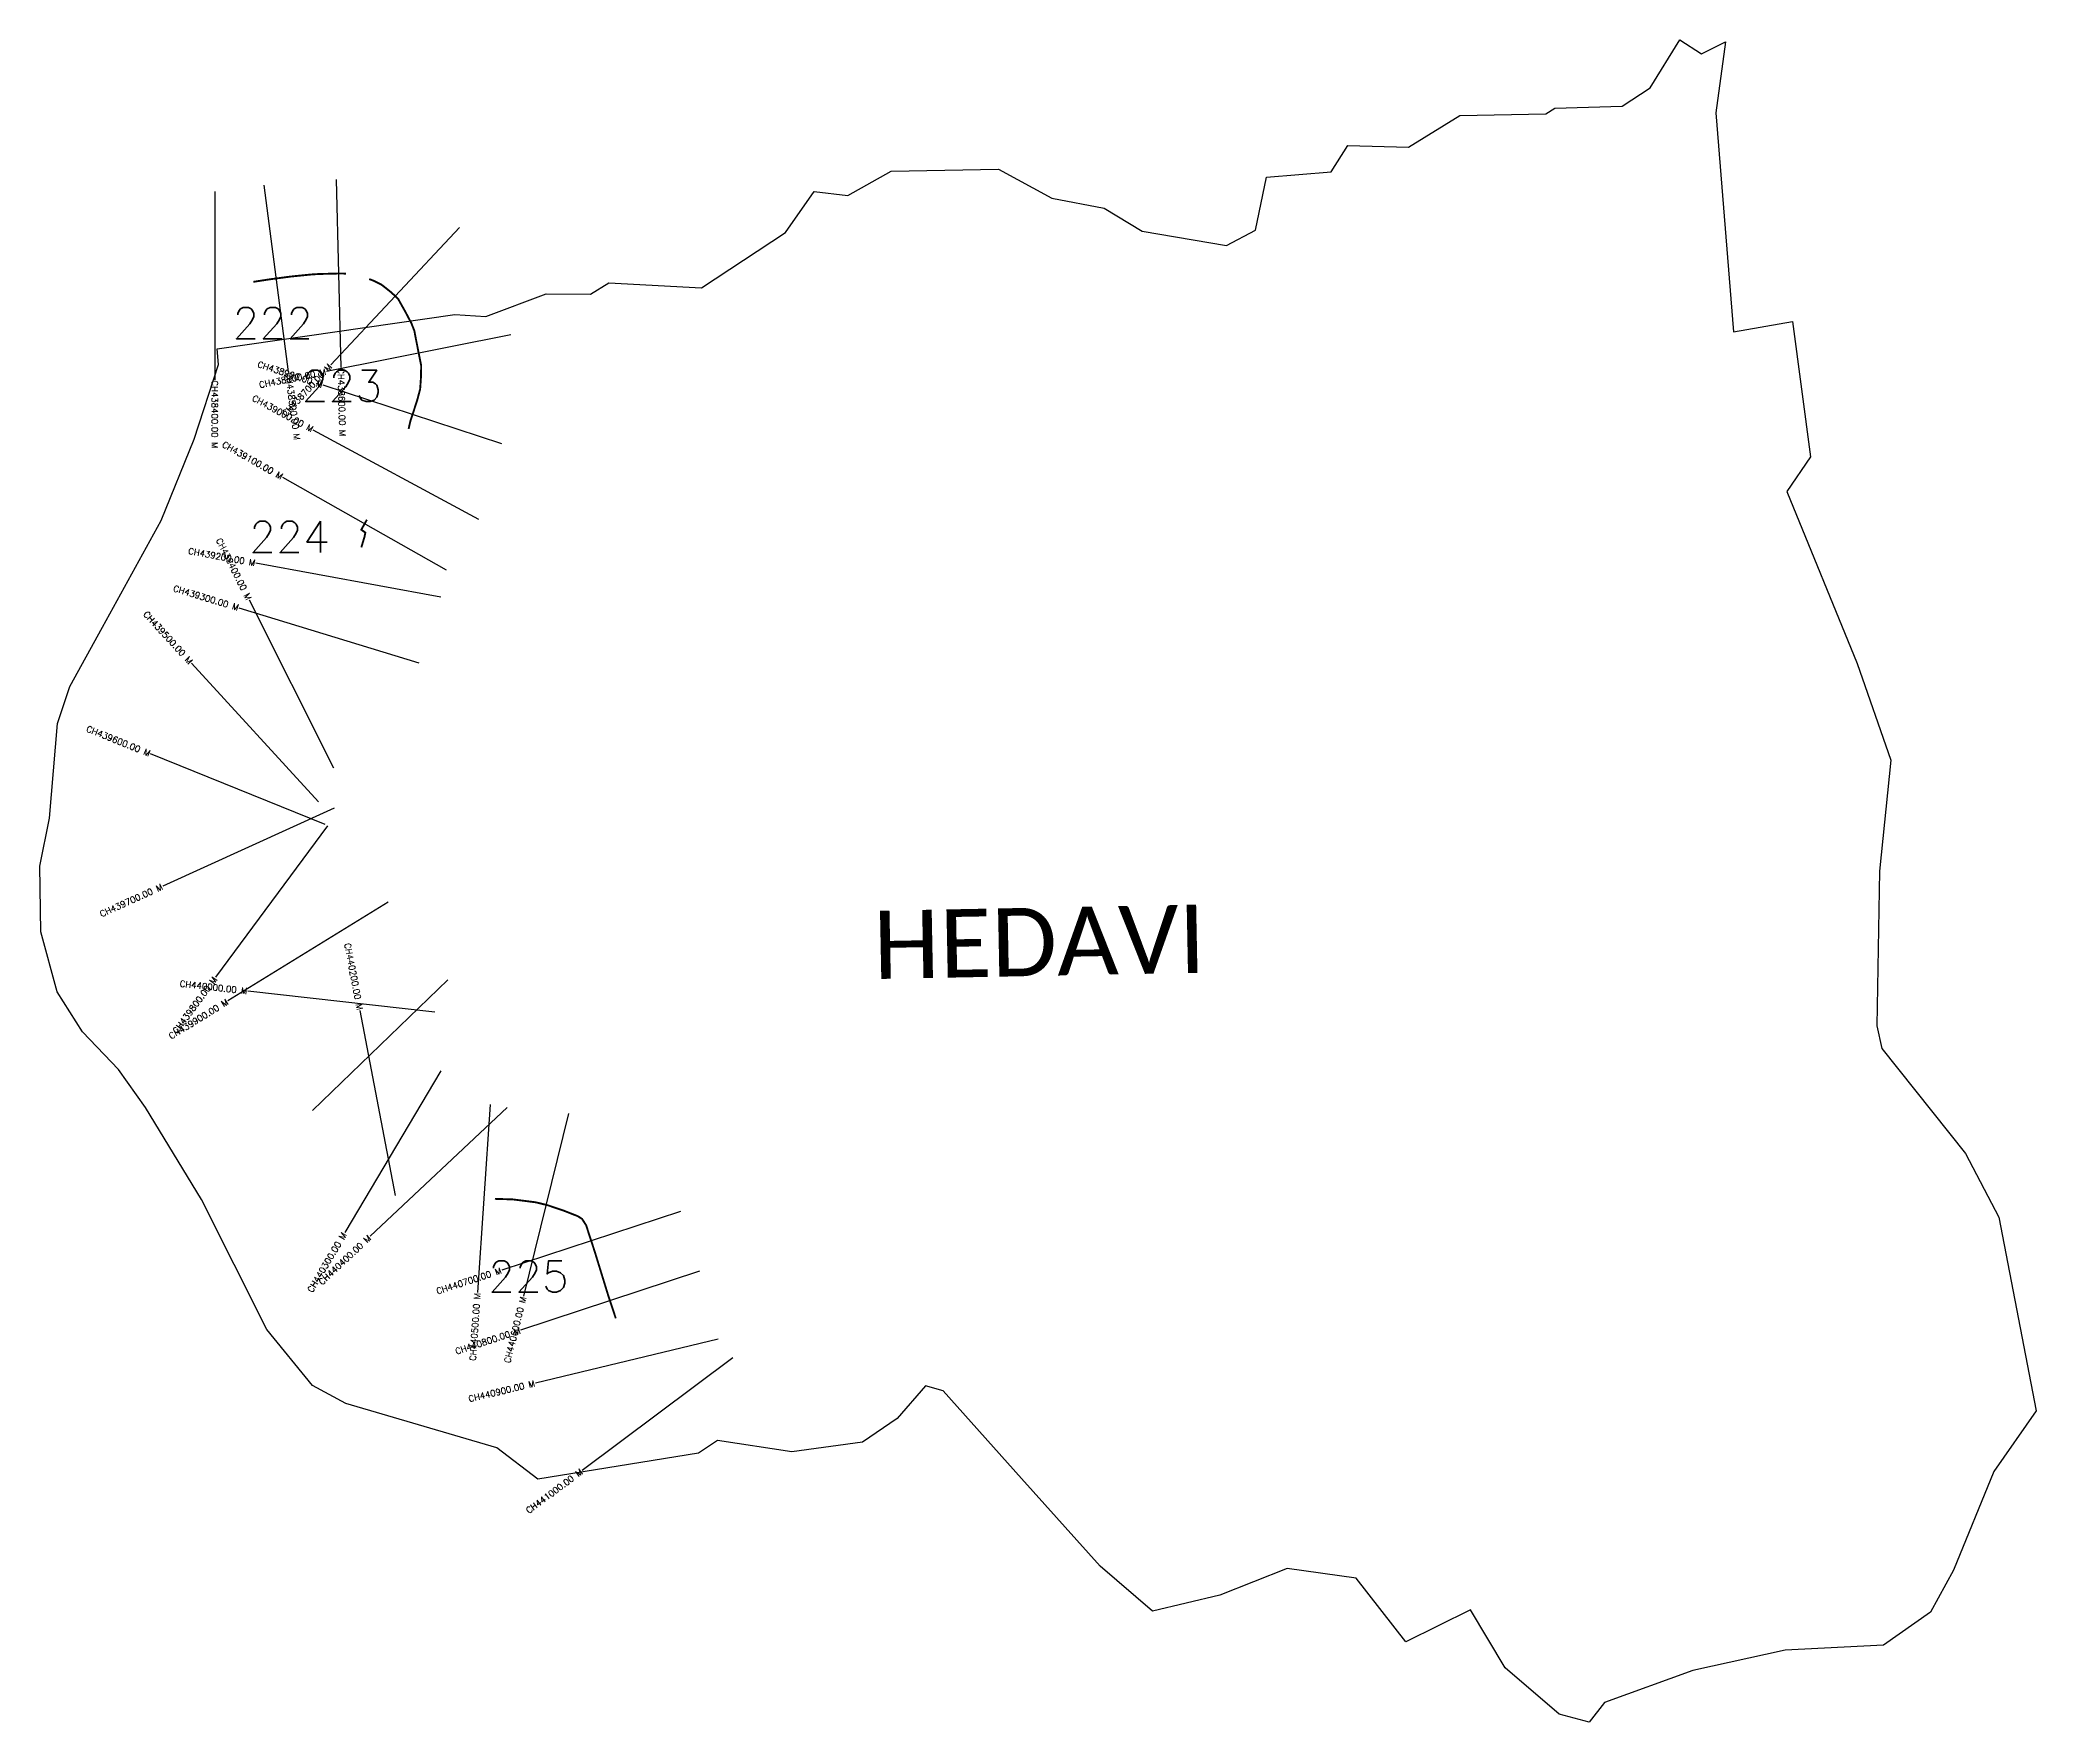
# Model space of a CAD drawing. Header units: metres. Extents: x 309946 to 313129, y 1919170 to 1921850.
import ezdxf
from ezdxf.enums import TextEntityAlignment as Align

# ---------------------------------------------------------------- set-up
doc = ezdxf.new("R2010")
doc.units = ezdxf.units.M
for name, color, linetype in [('ARTIFICIALLY PROTECTED', 4, 'Continuous'), ('CS', 134, 'Continuous'), ('CSMark', 6, 'Continuous'), ('VILLAGE NAME', 250, 'Continuous')]:
    doc.layers.add(name, color=color, linetype=linetype)
doc.styles.get("Standard").update_dxf_attribs({"font": 'simplex.shx'})

msp = doc.modelspace()

# ---------------------------------------------------------------- linework, layer by layer
at = {"color": 6, "flags": 128}
msp.add_lwpolyline([(310228.9, 1921357.9), (310607.4, 1921413), (310656.9, 1921409.6), (310753.4, 1921445.6), (310823.7, 1921445.1), (310853.3, 1921463.4), (311000.8, 1921455.2), (311135, 1921543.3), (311180.5, 1921608.7), (311234, 1921602.4), (311303.4, 1921641.5), (311474.4, 1921644.5), (311559.7, 1921598.5), (311643.1, 1921582.4), (311703.6, 1921545.8), (311838.2, 1921522.8), (311884.1, 1921547.2), (311902, 1921631.7), (312004.8, 1921640.2), (312031.4, 1921682.1), (312128.2, 1921679.6), (312209.9, 1921729.8), (312347.1, 1921732.7), (312361.6, 1921741.8), (312469, 1921745.1), (312513.7, 1921774.2), (312560.9, 1921850.4), (312595.1, 1921828.1), (312633.8, 1921847.3), (312618.1, 1921734.1), (312646.4, 1921385.1), (312740.7, 1921401.6), (312768.9, 1921186), (312731.4, 1921130.9), (312843.3, 1920856.7), (312897.2, 1920702.7), (312879.2, 1920525.8), (312874.7, 1920279.4), (312882.8, 1920243.1), (313016.4, 1920075.9), (313069.4, 1919974.1), (313128.8, 1919665.3), (313061.3, 1919568.9), (312997.4, 1919411.5), (312960.7, 1919344.5), (312885.6, 1919292.3), (312728.6, 1919284), (312581.6, 1919251.8), (312440.7, 1919200.6), (312416.1, 1919169.5), (312368.5, 1919182.2), (312282.3, 1919256.2), (312226.8, 1919348.4), (312124, 1919297.6), (312044.6, 1919398.8), (311934.6, 1919414.4), (311827.3, 1919372), (311719.8, 1919346.1), (311636.3, 1919417.9), (311511.2, 1919557.7), (311386.2, 1919697.5), (311358.1, 1919705.5), (311313, 1919653.3), (311257.4, 1919615.5), (311144.7, 1919600), (311026.5, 1919618.2), (310996, 1919598.2), (310740, 1919556.8), (310674.5, 1919606.5), (310433.6, 1919677), (310380.8, 1919706), (310307.6, 1919795.3), (310203.5, 1920002.2), (310114.4, 1920148.9), (310071.3, 1920209.7), (310013.7, 1920269.4), (309973.7, 1920333.4), (309947.7, 1920429), (309946, 1920533.6), (309961.2, 1920610.1), (309973.8, 1920761.2), (309993.8, 1920819.8), (310045.8, 1920914.4), (310139.5, 1921084.7), (310191.9, 1921214.1), (310230.9, 1921333.3), (310228.9, 1921357.9)], dxfattribs=at)
at = {"layer": 'ARTIFICIALLY PROTECTED', "const_width": 3, "flags": 128}
for points in [[(310286.3, 1921464.9), (310313.1, 1921469), (310345.7, 1921473.3), (310378.4, 1921476.6), (310390.8, 1921477.4), (310426.7, 1921478.3), (310434.1, 1921477.9)], [(310467.4, 1921085.8), (310458.4, 1921069.8), (310465, 1921065.3), (310463.4, 1921057.9), (310458.5, 1921041.7)], [(310671.4, 1920003.4), (310700.2, 1920002.5), (310736.7, 1919997.9), (310755.8, 1919993.2), (310780.7, 1919984.8), (310803.6, 1919975.8), (310810.4, 1919971.5), (310816.9, 1919961.4), (310830.5, 1919919.8), (310851.8, 1919850.6), (310864.2, 1919813)]]:
    msp.add_lwpolyline(points, dxfattribs=at)
at = {"layer": 'ARTIFICIALLY PROTECTED', "flags": 128}
msp.add_lwpolyline([(310471, 1921469.3, 3, 3, 0), (310477.6, 1921466.9, 3, 3, 0), (310490.7, 1921460.4, 3, 3, 0), (310506, 1921448.3, 3, 3, 0), (310517.1, 1921437.9, 3, 3, 0), (310529.5, 1921415.7, 3, 3, 0), (310530.1, 1921414.5, 3, 3, 0), (310538.5, 1921398.5, 3, 3, 0), (310543.1, 1921386.7, 3, 3, 0), (310545.2, 1921375.4, 3, 3, 0), (310550.6, 1921348.3, 3, 3, 0), (310553.9, 1921331.7, 3, 3, 0), (310553.7, 1921314.3, 3, 3, 0), (310552.3, 1921293.9, 3, 3, 0), (310547.5, 1921276, 3, 3, 0), (310536.6, 1921242.5, 3, 3, 0), (310533.9, 1921230.5, 0, 0, 0)], format="xyseb", dxfattribs=at)
at = {"layer": 'CS'}
for p, q in [((310224.8, 1921608.9), (310224.9, 1921308.9)), ((310303, 1921618.9), (310342, 1921321.5)), ((310418.3, 1921628.1), (310425.9, 1921328.2)), ((310614.9, 1921551.7), (310409.8, 1921332.8)), ((310697.1, 1921380.7), (310402.9, 1921321.9)), ((310682.7, 1921206.9), (310397.6, 1921300.1)), ((310645.7, 1921086), (310381.9, 1921228.7)), ((310594.3, 1921005.5), (310333.2, 1921153.2)), ((310585.5, 1920962.5), (310290.4, 1921016.5)), ((310550.7, 1920857.4), (310263.8, 1920945)), ((310414.8, 1920689.8), (310280.1, 1920957.8)), ((310390.2, 1920635.9), (310187.6, 1920857.2)), ((310400.6, 1920600.3), (310122.4, 1920712.5)), ((310415.1, 1920626), (310141.9, 1920501.9)), ((310404.4, 1920597.7), (310226, 1920356.5)), ((310501.3, 1920476.5), (310245.9, 1920319)), ((310575.9, 1920300.8), (310277.8, 1920334.4)), ((310596.7, 1920352.5), (310380.9, 1920144)), ((310512.8, 1920008.8), (310456.7, 1920303.5)), ((310585.2, 1920207.6), (310432, 1919949.7)), ((310691.2, 1920149.1), (310472.4, 1919943.8)), ((310664.1, 1920153.7), (310643.6, 1919854.4)), ((310789, 1920139.5), (310717.1, 1919848.2)), ((310967.6, 1919983), (310682.5, 1919889.8)), ((310997.5, 1919887.9), (310712.5, 1919794.1)), ((311027.7, 1919779.7), (310736, 1919709.8)), ((311050.9, 1919749.9), (310810.4, 1919570.5))]:
    msp.add_line(p, q, dxfattribs=at)

# ---------------------------------------------------------------- texts
at = {"char_height": 50, "attachment_point": 1}
for s, insert in [('222', (310252.9, 1921424.2)), ('223', (310363.1, 1921324)), ('224', (310279.6, 1921083.4)), ('225', (310660.6, 1919904.8))]:
    msp.add_mtext_dynamic_manual_height_columns(s, width=84.374, gutter_width=1, heights=[74.2], dxfattribs=dict(at, insert=insert))
at = {"layer": 'CSMark'}
for s, rotation, p in [('CH438900.00 M', 341.9018, (310396.6, 1921300.4)), ('CH438800.00 M', 11.3049, (310401.9, 1921321.7)), ('CH438700.00 M', 46.8648, (310409.1, 1921332.1)), ('CH439000.00 M', 331.5922, (310381, 1921229.2)), ('CH439100.00 M', 330.5114, (310332.3, 1921153.7)), ('CH439200.00 M', 349.6192, (310289.4, 1921016.7)), ('CH439400.00 M', 296.6811, (310279.6, 1920958.7)), ('CH439300.00 M', 343.0273, (310262.8, 1920945.3)), ('CH439500.00 M', 312.4823, (310186.9, 1920857.9)), ('CH439600.00 M', 338.0497, (310121.5, 1920712.8)), ('CH439700.00 M', 24.4306, (310141, 1920501.5)), ('CH440200.00 M', 280.7778, (310456.5, 1920304.5)), ('CH439800.00 M', 53.509, (310225.4, 1920355.7)), ('CH440000.00 M', 353.5738, (310276.8, 1920334.5)), ('CH439900.00 M', 31.6583, (310245.1, 1920318.5)), ('CH440300.00 M', 59.2946, (310431.5, 1919948.8)), ('CH440400.00 M', 43.1697, (310471.7, 1919943.1)), ('CH440700.00 M', 18.1056, (310681.5, 1919889.5)), ('CH440500.00 M', 86.0751, (310643.5, 1919853.4)), ('CH440600.00 M', 76.1343, (310716.9, 1919847.2)), ('CH440800.00 M', 18.2272, (310711.6, 1919793.8)), ('CH440900.00 M', 13.4855, (310735, 1919709.6)), ('CH441000.00 M', 36.7188, (310809.6, 1919569.9))]:
    msp.add_text(s, height=10, rotation=rotation, dxfattribs=at).set_placement(p, align=Align.MIDDLE_RIGHT)
for s, rotation, p in [('CH438500.00 M', 277.4735, (310342.2, 1921320.5)), ('CH438600.00 M', 271.4464, (310425.9, 1921327.2)), ('CH438400.00 M', 270.0067, (310224.9, 1921307.9))]:
    msp.add_text(s, height=10, rotation=rotation, dxfattribs=at).set_placement(p, align=Align.MIDDLE_LEFT)
at = {"layer": 'VILLAGE NAME', "insert": (311273.9, 1920462.4), "char_height": 108.748, "attachment_point": 1, "rotation": 1.1028}
msp.add_mtext_dynamic_manual_height_columns('{\\fCalibri|b0|i0|c0|p34;HEDAVI}', width=1571.314, gutter_width=543.7, heights=[0], dxfattribs=at)

doc.saveas('drawing.dxf')
